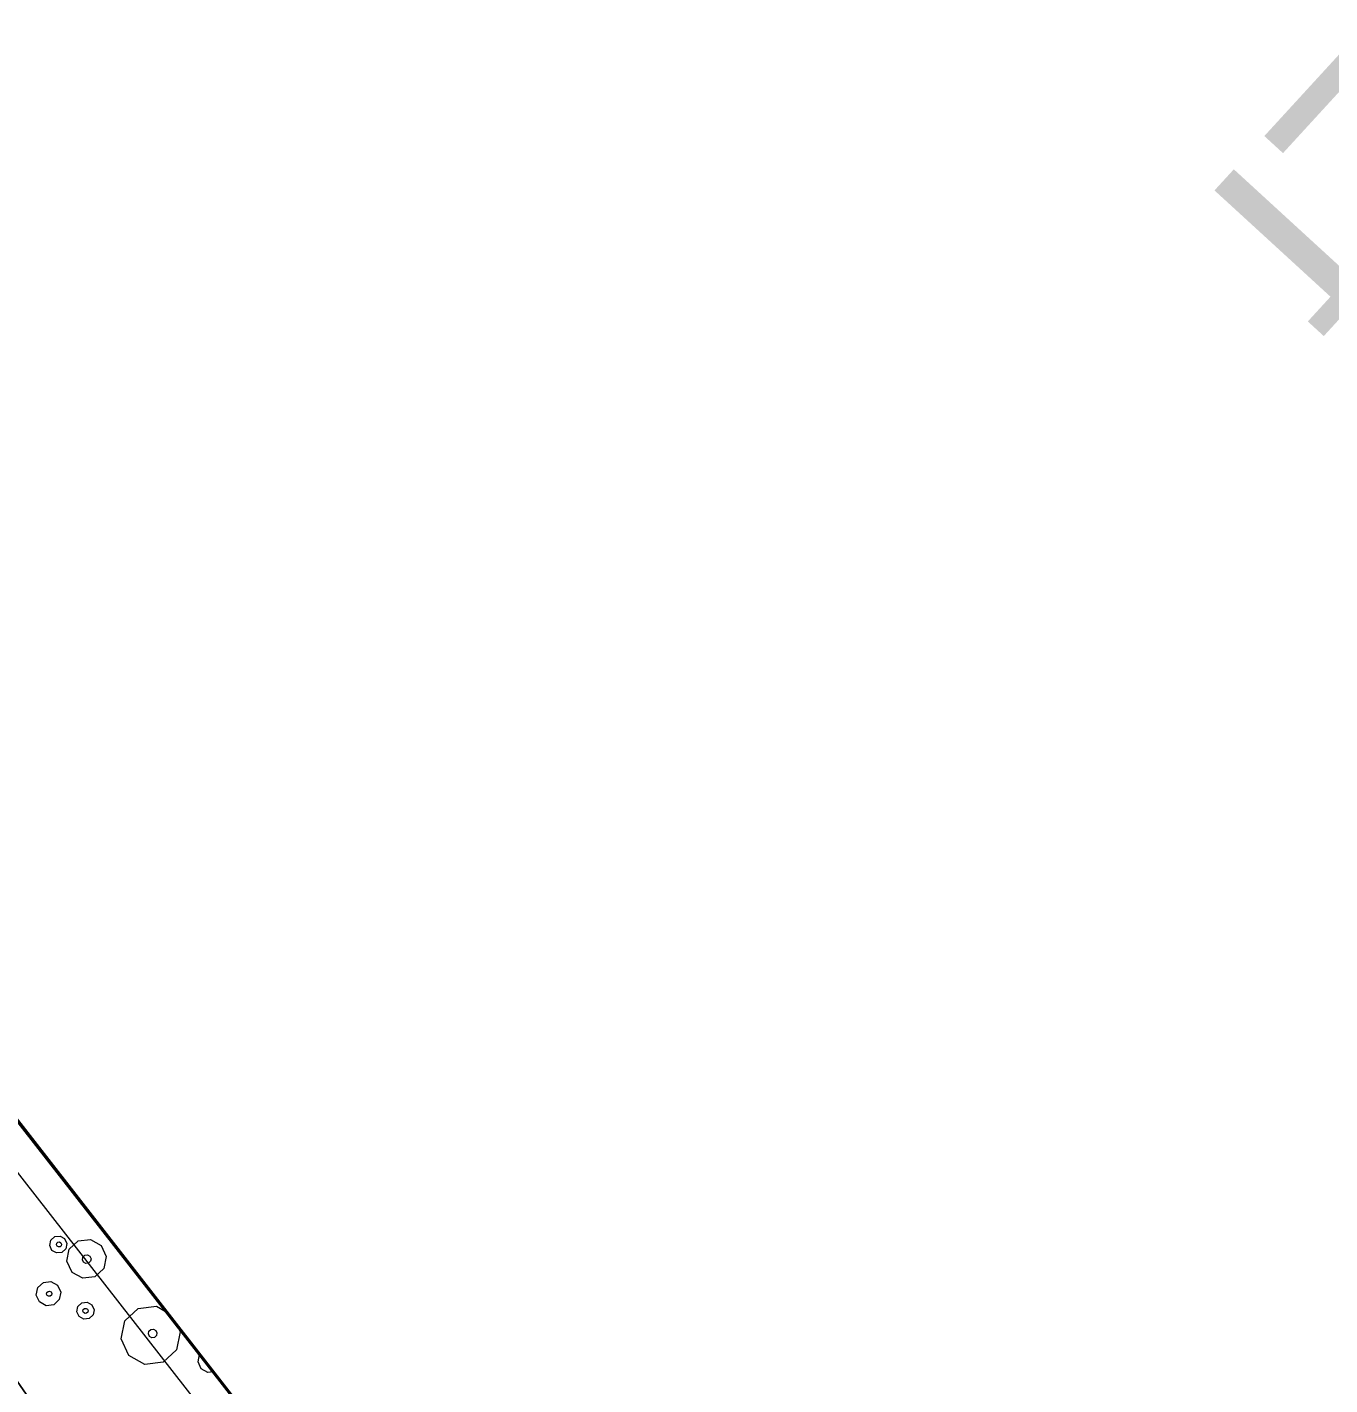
# Model space of a CAD drawing. Header units: metres. Extents: x -2858 to 512, y -1995 to 1252.
# Drawn here: x -578.42 to -569.98, y 432.49 to 441.29 of the extents above; entities that cross this region are included whole.
import ezdxf
from ezdxf.enums import TextEntityAlignment as Align
from ezdxf.lldxf.tags import DXFTag

# ---------------------------------------------------------------- set-up
doc = ezdxf.new("R2010")
doc.units = ezdxf.units.M
for name, color, linetype in [('Calque commun', 7, 'Continuous'), ('Calque11', 7, 'Continuous'), ('Calque17', 7, 'Continuous'), ('Textes', 7, 'Continuous')]:
    doc.layers.add(name, color=color, linetype=linetype)
doc.styles.add('Arial27', font='arial.ttf', dxfattribs={"height": 0.202714})
tags = doc.linetypes.add('HIDDENX2', pattern=[0.75, 0.5, -0.25]).pattern_tags.tags
tags[6:7] = [DXFTag(74, 4), DXFTag(75, 0), DXFTag(340, '0'), DXFTag(46, 1.0), DXFTag(50, 0.0), DXFTag(44, 0.0), DXFTag(45, 0.0)]
tags[4:5] = [DXFTag(74, 4), DXFTag(75, 0), DXFTag(340, '0'), DXFTag(46, 1.0), DXFTag(50, 0.0), DXFTag(44, 0.0), DXFTag(45, 0.0)]

# ---------------------------------------------------------------- blocks, each defined once
blk = doc.blocks.new('geometrebondepartleger')
at = {"layer": 'Calque11', "color": 7, "linetype": 'Continuous', "lineweight": 9}
blk.add_polyline3d([(125.0277, 35.9078, 79), (133.3383, 81.851, 79), (145.3136, 148.3761, 79)], dxfattribs=at)
at = {"layer": 'Calque17', "color": 1, "linetype": 'Continuous', "lineweight": 9}
for points in [[(125.174, 36.6886, 79), (126.5286, 44.1348, 79), (125.0378, 35.9435, 79), (126.4161, 43.4883, 79), (128.681, 56.0642, 79), (129.9759, 63.1341, 79), (132.1933, 75.6042, 79), (133.3383, 81.851, 79), (135.2222, 92.3412, 79), (136.4776, 99.3268, 79), (138.1727, 108.7115, 79), (140.4846, 121.4626, 79), (141.0933, 124.9318, 79)], [(125.3707, 36.6528, 79), (126.7254, 44.0992, 79), (125.2346, 35.9078, 79), (126.6129, 43.4526, 79), (128.8778, 56.0285, 79), (130.1727, 63.0986, 79), (132.3901, 75.5687, 79), (133.5351, 81.8153, 79), (135.4191, 92.3058, 79), (136.6745, 99.2914, 79), (138.3695, 108.676, 79), (140.6815, 121.4274, 79), (141.2903, 124.8972, 79)]]:
    blk.add_polyline3d(points, dxfattribs=at)
blk = doc.blocks.new('pattern')
at = {"layer": 'Calque commun', "color": 54, "linetype": 'Continuous', "lineweight": 9}
for p, q in [((57.1998, 37.8327), (57.2251, 37.8104)), ((57.2359, 37.7621), (57.2162, 37.7168)), ((57.2251, 37.8104), (57.2359, 37.7621)), ((57.2162, 37.7168), (57.1745, 37.6922)), ((57.1488, 37.5007), (57.251, 37.5611)), ((57.251, 37.5611), (57.3692, 37.5498)), ((57.1337, 37.4658), (57.1488, 37.5007)), ((57.3692, 37.5498), (57.4581, 37.4713)), ((57.4581, 37.4713), (57.4839, 37.3555)), ((57.2469, 37.3777), (57.2538, 37.3935)), ((57.2538, 37.3935), (57.2687, 37.4023)), ((57.2687, 37.4023), (57.2859, 37.4007)), ((57.2859, 37.4007), (57.2989, 37.3892)), ((57.2989, 37.3892), (57.3027, 37.3724)), ((57.1274, 37.2761), (57.112, 37.3454)), ((57.2507, 37.3608), (57.2469, 37.3777)), ((57.2637, 37.3493), (57.2507, 37.3608)), ((57.2809, 37.3477), (57.2637, 37.3493)), ((57.2958, 37.3565), (57.2809, 37.3477)), ((57.3027, 37.3724), (57.2958, 37.3565)), ((57.4839, 37.3555), (57.4367, 37.2466)), ((57.2164, 37.1975), (57.1274, 37.2761)), ((57.4367, 37.2466), (57.3345, 37.1863)), ((57.3345, 37.1863), (57.2164, 37.1975)), ((57.3997, 36.9581), (57.4135, 36.9898)), ((57.4073, 36.9243), (57.3997, 36.9581)), ((57.4135, 36.9898), (57.4433, 37.0074)), ((57.4392, 36.9553), (57.4433, 36.9648)), ((57.4414, 36.9452), (57.4392, 36.9553)), ((57.4492, 36.9383), (57.4414, 36.9452)), ((57.4433, 37.0074), (57.4778, 37.0041)), ((57.4433, 36.9648), (57.4523, 36.9701)), ((57.4523, 36.9701), (57.4626, 36.9691)), ((57.4685, 36.9426), (57.4596, 36.9373)), ((57.4626, 36.9691), (57.4704, 36.9623)), ((57.4726, 36.9521), (57.4685, 36.9426)), ((57.4704, 36.9623), (57.4726, 36.9521)), ((57.4778, 37.0041), (57.5037, 36.9812)), ((57.5112, 36.9474), (57.4975, 36.9157)), ((57.5037, 36.9812), (57.5112, 36.9474)), ((57.1048, 36.8188), (57.1729, 36.859)), ((57.1729, 36.859), (57.2517, 36.8515)), ((57.4332, 36.9014), (57.4073, 36.9243)), ((57.4677, 36.8981), (57.4332, 36.9014)), ((57.4596, 36.9373), (57.4492, 36.9383)), ((57.4975, 36.9157), (57.4677, 36.8981)), ((57.0733, 36.7462), (57.1048, 36.8188)), ((57.2517, 36.8515), (57.311, 36.7991)), ((57.311, 36.7991), (57.3282, 36.7219)), ((57.4725, 36.7531), (57.5151, 36.7783)), ((57.5151, 36.7783), (57.5643, 36.7736)), ((57.5643, 36.7736), (57.6014, 36.7409)), ((57.0905, 36.669), (57.0733, 36.7462)), ((57.1735, 36.7385), (57.1804, 36.7544)), ((57.1773, 36.7216), (57.1735, 36.7385)), ((57.1903, 36.7102), (57.1773, 36.7216)), ((57.1804, 36.7544), (57.1953, 36.7632)), ((57.2075, 36.7085), (57.1903, 36.7102)), ((57.1953, 36.7632), (57.2126, 36.7615)), ((57.2224, 36.7173), (57.2075, 36.7085)), ((57.2126, 36.7615), (57.2255, 36.7501)), ((57.2293, 36.7332), (57.2224, 36.7173)), ((57.2255, 36.7501), (57.2293, 36.7332)), ((57.3282, 36.7219), (57.2967, 36.6493)), ((57.4528, 36.7078), (57.4725, 36.7531)), ((57.4636, 36.6595), (57.4528, 36.7078)), ((57.5137, 36.7056), (57.5179, 36.7151)), ((57.516, 36.6954), (57.5137, 36.7056)), ((57.5238, 36.6886), (57.516, 36.6954)), ((57.5179, 36.7151), (57.5268, 36.7204)), ((57.5341, 36.6876), (57.5238, 36.6886)), ((57.5268, 36.7204), (57.5371, 36.7194)), ((57.5431, 36.6929), (57.5341, 36.6876)), ((57.5371, 36.7194), (57.5449, 36.7125)), ((57.5472, 36.7024), (57.5431, 36.6929)), ((57.5449, 36.7125), (57.5472, 36.7024)), ((57.6121, 36.6926), (57.5924, 36.6472)), ((57.6014, 36.7409), (57.6121, 36.6926)), ((57.1498, 36.6166), (57.0905, 36.669)), ((57.2286, 36.6091), (57.1498, 36.6166)), ((57.2111, 36.5723), (57.2409, 36.5899)), ((57.2967, 36.6493), (57.2286, 36.6091)), ((57.2409, 36.5899), (57.2754, 36.5866)), ((57.5006, 36.6268), (57.4636, 36.6595)), ((57.5499, 36.6221), (57.5006, 36.6268)), ((57.5924, 36.6472), (57.5499, 36.6221)), ((57.1973, 36.5405), (57.2111, 36.5723)), ((57.2049, 36.5068), (57.1973, 36.5405)), ((57.2308, 36.4839), (57.2049, 36.5068)), ((57.233, 36.5402), (57.2371, 36.5497)), ((57.2352, 36.53), (57.233, 36.5402)), ((57.243, 36.5232), (57.2352, 36.53)), ((57.2371, 36.5497), (57.2461, 36.555)), ((57.2534, 36.5222), (57.243, 36.5232)), ((57.2461, 36.555), (57.2564, 36.554)), ((57.2623, 36.5275), (57.2534, 36.5222)), ((57.2564, 36.554), (57.2642, 36.5471)), ((57.2664, 36.537), (57.2623, 36.5275)), ((57.2642, 36.5471), (57.2664, 36.537)), ((57.2754, 36.5866), (57.3013, 36.5637)), ((57.3088, 36.5299), (57.2951, 36.4982)), ((57.3013, 36.5637), (57.3088, 36.5299)), ((57.2653, 36.4806), (57.2308, 36.4839)), ((57.2951, 36.4982), (57.2653, 36.4806))]:
    blk.add_line(p, q, dxfattribs=at)
at = {"layer": 'Calque commun', "color": 7, "linetype": 'Continuous', "lineweight": 9}
mesh = blk.add_polyface(dxfattribs=at)
corners = [(70.8497, 113.5412), (53.8349, 19.1692), (74.7282, 106.3237), (76.0435, 113.5984), (74.769, 106.1763), (58.8077, 18.2701), (114.1703, 105.207), (114.1703, 98.5387)]
mesh.append_faces([[corners[k] for k in face] for face in [(3, 4, 6)]], dxfattribs={"vtx0": -1, "vtx1": -1, "color": 7})
mesh.append_faces([[corners[k] for k in face] for face in [(3, 2, 4)]], dxfattribs={"vtx0": -1, "vtx2": -1, "color": 7})
mesh.append_faces([[corners[k] for k in face] for face in [(5, 2, 1)]], dxfattribs={"vtx1": -1, "color": 7})
mesh.append_faces([[corners[k] for k in face] for face in [(0, 1, 2), (3, 0, 2)]], dxfattribs={"vtx1": -1, "vtx2": -1, "color": 7})
mesh.append_faces([[corners[k] for k in face] for face in [(4, 7, 6)]], dxfattribs={"vtx2": -1, "color": 7})

msp = doc.modelspace()

# ---------------------------------------------------------------- linework, layer by layer
at = {"layer": 'Calque commun', "color": 3, "linetype": 'HIDDENX2', "lineweight": 18, "extrusion": (0, 0, -1)}
for centre, radius, start, end in [((492.6784, 547.6026), 120.3746, 259.883419, 322.052272), ((494.5277, 544.1418), 162.6468, 258.823451, 321.396966), ((494.5277, 544.1418), 162.6468, 258.823451, 321.396966), ((494.5277, 544.1418), 162.6468, 258.823451, 321.396966)]:
    msp.add_arc(centre, radius, start, end, dxfattribs=at)

# ---------------------------------------------------------------- block references
at = {"layer": 'Calque commun', "color": 0, "linetype": 'ByBlock', "lineweight": -2, "rotation": 228.1617603435354}
for name, p in [('geometrebondepartleger', (-528.8356, 560.3039)), ('pattern', (-567.2453, 500.4263))]:
    msp.add_blockref(name, p, dxfattribs=at)

# ---------------------------------------------------------------- texts
at = {"layer": 'Textes', "color": 5, "linetype": 'ByBlock', "lineweight": -2, "style": 'Arial27'}
msp.add_text('PLAN DE MASSE VOIR AUSSI PC2c PC2d  PC2e et PC2f', height=1.509998, rotation=227.49385, dxfattribs=at).set_placement((-533.8201, 481.1661), align=Align.BOTTOM_LEFT)

doc.saveas('drawing.dxf')
